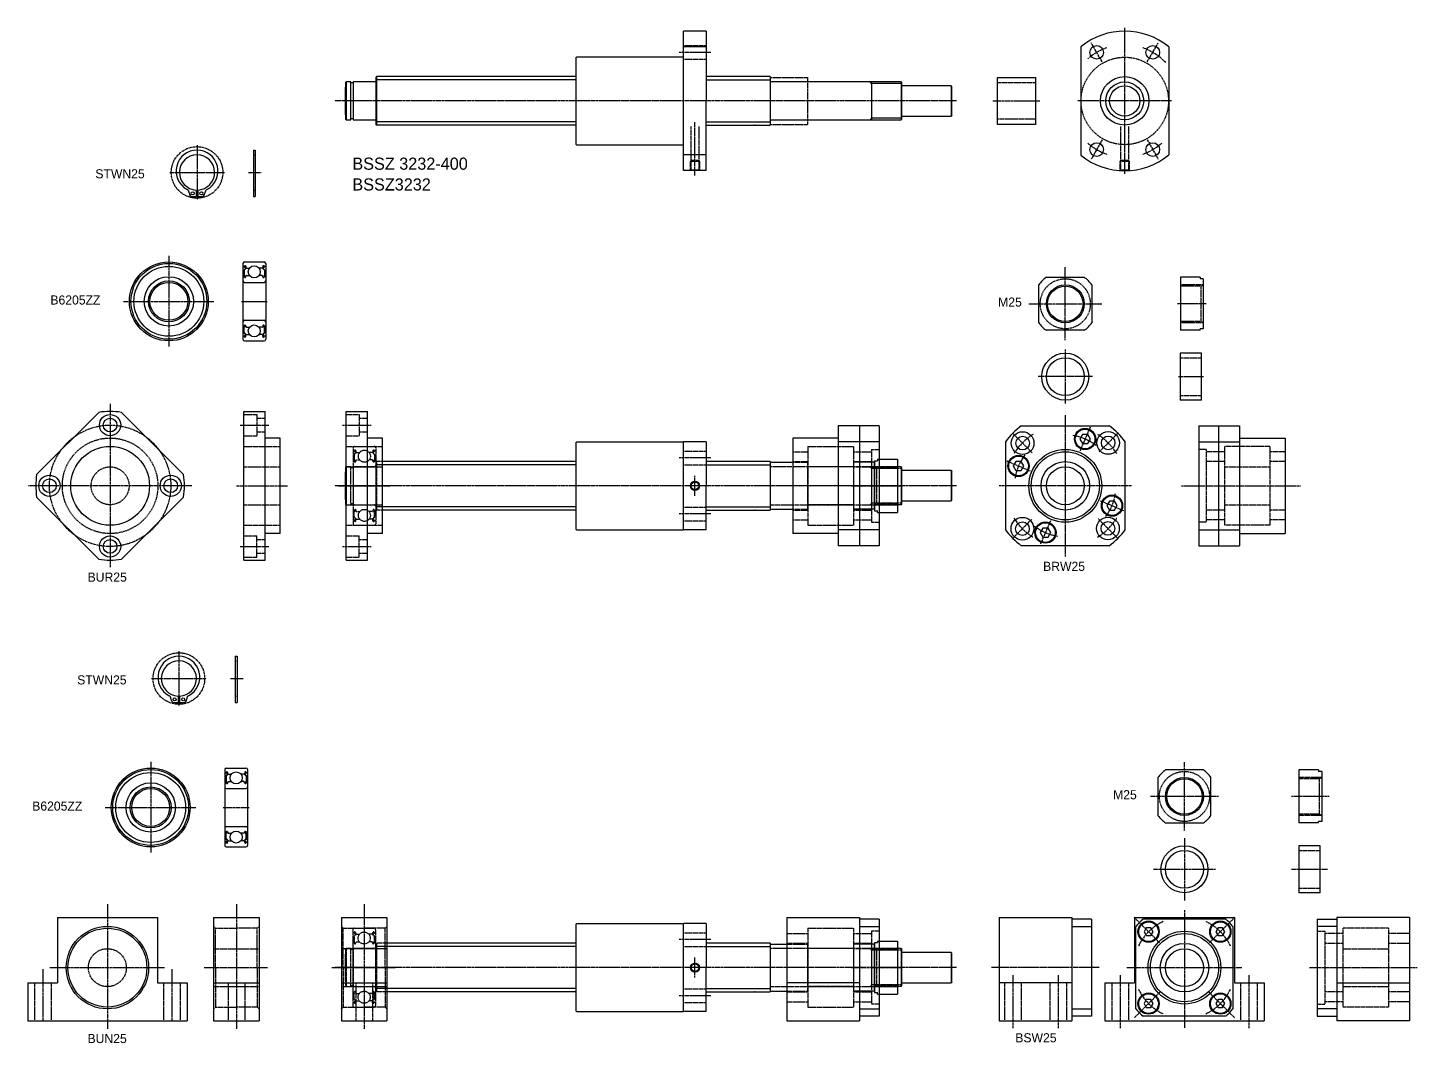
# Model space of a CAD drawing. Extents: x -189 to 727, y -590 to 80.
import ezdxf

# ---------------------------------------------------------------- set-up
doc = ezdxf.new("R2010")
doc.units = 0
for name, pattern in [('CENTER', [2, 1.25, -0.25, 0.25, -0.25]), ('DASHED', [0.75, 0.5, -0.25]), ('PHANTOM', [2.5, 1.25, -0.25, 0.25, -0.25, 0.25, -0.25])]:
    doc.linetypes.add(name, pattern=pattern)
doc.layers.get('0').update_dxf_attribs({"linetype": 'CONTINUOUS'})
doc.layers.add('CENTER', color=1, linetype='CENTER')

# ---------------------------------------------------------------- blocks, each defined once
blk = doc.blocks.new('BSSZ3232')
at = {"color": 7, "linetype": 'CONTINUOUS'}
for p, q in [((-15, -45.97), (-15, 45.98)), ((0, 45.98), (-15, 45.98)), ((0, 45.98), (0, 0.01)), ((-86, 28.53), (-85.5, 29.03)), ((-86, 28.53), (-86, -28.47)), ((-85.5, 29.03), (-15, 29.03)), ((0, 35.73), (-15, 35.73)), ((-238, 12.03), (-237.5, 12.53)), ((-238, 12.03), (-238, -11.97)), ((-237.5, 12.53), (-237.5, -12.47)), ((-234.35, 12.53), (-237.5, 12.53)), ((-234.35, -12.47), (-234.35, 12.53)), ((-233, 11.98), (-234.35, 11.98)), ((-233, 12.53), (-233, -12.47)), ((-218.5, 12.53), (-233, 12.53)), ((-217.5, 16.03), (-218, 15.53)), ((-218, 15.53), (-218, -15.47)), ((-137, 16.03), (-217.5, 16.03)), ((-217.5, 16.03), (-217.5, -15.97)), ((-86, 16.03), (-155.62, 16.03)), ((42, 16.03), (0, 16.03)), ((42, 16.03), (42, -15.97)), ((128.5, 12.53), (42.3, 12.53)), ((109, 12.53), (109, -12.47)), ((128.5, 12.53), (128.5, -12.47)), ((128.5, 12.53), (129, 12.03)), ((129, -11.97), (129, 12.03)), ((161.5, 10.03), (129, 10.03)), ((161.5, 10.03), (161.5, -9.97)), ((161.5, 10.03), (162, 9.53)), ((162, -9.47), (162, 9.53)), ((-238, -8.97), (-238, 9.03)), ((0, -45.97), (0, 0)), ((-238, -11.97), (-237.5, -12.47)), ((-237.5, -12.47), (-234.35, -12.47)), ((-233, -11.92), (-234.35, -11.92)), ((-233, -12.47), (-218.5, -12.47)), ((-217.5, -15.97), (-218, -15.47)), ((-137, -15.97), (-217.5, -15.97)), ((-86, -15.97), (-155.12, -15.97)), ((0, -15.97), (42, -15.97)), ((42.3, -12.47), (128.5, -12.47)), ((129, -11.97), (128.5, -12.47)), ((129, -9.97), (161.5, -9.97)), ((162, -9.47), (161.5, -9.97)), ((-86, -28.47), (-85.5, -28.97)), ((-85.5, -28.97), (-15, -28.97)), ((0, -35.67), (-15, -35.67)), ((0, -45.97), (-15, -45.97))]:
    blk.add_line(p, q, dxfattribs=at)
at = {"color": 3, "linetype": 'DASHED'}
for p, q in [((-15, 36.49), (0, 36.49)), ((-15, 27.49), (0, 27.49)), ((-10, -38.97), (-10, -16.79)), ((-5, -16.79), (-5, -38.97)), ((-10.5, -39.97), (-10, -38.97)), ((-10.5, -45.81), (-10.5, -39.97)), ((-4.5, -39.97), (-10.5, -39.97)), ((-10, -45.6), (-10.36, -45.87)), ((-10, -45.6), (-10, -38.97)), ((-10, -38.97), (-5, -38.97)), ((-5, -45.6), (-10, -45.6)), ((-5, -38.97), (-5, -45.6)), ((-5, -38.97), (-4.5, -39.97)), ((-4.59, -45.91), (-5, -45.6)), ((-4.5, -39.97), (-4.5, -45.89))]:
    blk.add_line(p, q, dxfattribs=at)
at = {"color": 3, "linetype": 'CONTINUOUS'}
for p, q in [((-86, 13.93), (-217.5, 13.93)), ((0, 13.93), (42, 13.93)), ((109, 11.53), (108, 12.53)), ((129, 11.53), (109, 11.53)), ((-86, -13.87), (-217.5, -13.87)), ((0, -13.87), (42, -13.87)), ((109, -11.47), (108, -12.47)), ((129, -11.47), (109, -11.47))]:
    blk.add_line(p, q, dxfattribs=at)
at = {"color": 3, "linetype": 'PHANTOM'}
for p, q in [((42, 15.53), (67, 15.53)), ((67, -15.47), (67, 15.53)), ((42, -15.47), (67, -15.47))]:
    blk.add_line(p, q, dxfattribs=at)
at = {"color": 7, "linetype": 'CONTINUOUS'}
for centre, radius, start, end in [((-218.5, 13.03), 0.5, 270, 0), ((42.3, 12.83), 0.3, 180, 270), ((-218.5, -12.97), 0.5, 0, 90), ((42.3, -12.77), 0.3, 90, 180)]:
    blk.add_arc(centre, radius, start, end, dxfattribs=at)
blk.add_point((32, -15.97), dxfattribs=at)
at = {"layer": 'CENTER', "color": 1, "linetype": 'CENTER'}
for p, q in [((3, 31.99), (-18, 31.99)), ((165, 0.03), (-245.03, 0.03)), ((-7.5, -49.13), (-7.5, -14.11))]:
    blk.add_line(p, q, dxfattribs=at)
blk = doc.blocks.new('BUN25')
at = {"color": 7, "linetype": 'CONTINUOUS'}
for p, q in [((0, 33), (30, 33)), ((0, 33), (0, -35)), ((30, 33), (30, -35)), ((0, -10), (30, -10)), ((0, -35), (30, -35))]:
    blk.add_line(p, q, dxfattribs=at)
at = {"color": 3, "linetype": 'DASHED'}
for p, q in [((0, 27.17), (1.17, 26)), ((1.17, 0), (1.17, 26)), ((1.17, 26), (15, 26)), ((28.82, 26), (15, 26)), ((30, 27.17), (28.82, 26)), ((28.82, 0), (28.82, 26)), ((1.17, 0), (1.17, -26)), ((28.82, 0), (28.82, -26)), ((9.5, -10), (9.5, -35)), ((20.5, -10), (20.5, -35)), ((0, -27.18), (1.17, -26)), ((1.17, -26), (15, -26)), ((28.82, -26), (15, -26)), ((30, -27.18), (28.82, -26))]:
    blk.add_line(p, q, dxfattribs=at)
at = {"color": 3, "linetype": 'PHANTOM'}
for p, q in [((0, 12.5), (30, 12.5)), ((0, -12.5), (30, -12.5))]:
    blk.add_line(p, q, dxfattribs=at)
at = {"layer": 'CENTER', "color": 1, "linetype": 'CENTER'}
for p, q in [((15, 41.85), (15, -40.4)), ((-6.22, 0), (35.46, 0))]:
    blk.add_line(p, q, dxfattribs=at)
blk = doc.blocks.new('BUR25')
at = {"color": 7, "linetype": 'CONTINUOUS'}
for p, q in [((0, 49), (14, 49)), ((0, -49), (0, 49)), ((14, -49), (14, 49)), ((24, 31.5), (14, 31.5)), ((24, -31.5), (24, 31.5)), ((24, -31.5), (14, -31.5)), ((0, -49), (14, -49))]:
    blk.add_line(p, q, dxfattribs=at)
at = {"color": 3, "linetype": 'DASHED'}
for p, q in [((0, 47), (8.5, 47)), ((8.5, 47), (8.5, 33)), ((8.5, 44.5), (14, 44.5)), ((0, 33), (8.5, 33)), ((8.5, 35.5), (14, 35.5)), ((0, 26), (24, 26)), ((0, -26), (24, -26)), ((0, -33), (8.5, -33)), ((8.5, -47), (8.5, -33)), ((8.5, -35.5), (14, -35.5)), ((8.5, -44.5), (14, -44.5)), ((0, -47), (8.5, -47))]:
    blk.add_line(p, q, dxfattribs=at)
at = {"color": 3, "linetype": 'PHANTOM'}
for p, q in [((0, 12.5), (24, 12.5)), ((0, -12.5), (24, -12.5))]:
    blk.add_line(p, q, dxfattribs=at)
at = {"layer": 'CENTER', "color": 1, "linetype": 'CENTER'}
for p, q in [((-2.5, 40), (16.5, 40)), ((-5, 0), (29, 0)), ((-2.5, -40), (16.5, -40))]:
    blk.add_line(p, q, dxfattribs=at)
blk = doc.blocks.new('BSW25')
at = {"color": 7, "linetype": 'CONTINUOUS'}
for p, q in [((0, 32), (0, -32)), ((0, 32), (13, 32)), ((61, 33), (13, 33)), ((13, 33), (13, -35)), ((61, 33), (61, -35)), ((13, 27.2), (0, 27.2)), ((13, -10), (61, -10)), ((13, -27.2), (0, -27.2)), ((0, -32), (13, -32)), ((61, -35), (13, -35))]:
    blk.add_line(p, q, dxfattribs=at)
at = {"color": 3, "linetype": 'DASHED'}
for p, q in [((0, 24), (5, 24)), ((5, 24), (5, -24)), ((17, 22.5), (5, 22.5)), ((47, 26), (17, 26)), ((17, 26), (17, -26)), ((47, 26), (47, -26)), ((61, 22.5), (47, 22.5)), ((17, 16), (5, 16)), ((17, 12.5), (47, 12.5)), ((61, 16), (47, 16)), ((17, -16), (5, -16)), ((17, -12.5), (47, -12.5)), ((61, -16), (47, -16)), ((0, -24), (5, -24)), ((17, -22.5), (5, -22.5)), ((47, -26), (17, -26)), ((61, -22.5), (47, -22.5))]:
    blk.add_line(p, q, dxfattribs=at)
at = {"layer": 'CENTER', "color": 1, "linetype": 'CENTER'}
blk.add_line((-5, 0), (66, 0), dxfattribs=at)
blk = doc.blocks.new('BRW25')
at = {"color": 7, "linetype": 'CONTINUOUS'}
for p, q in [((0, 39.5), (0, -39.5)), ((0, 39.5), (27, 39.5)), ((13, 39.5), (13, -39.5)), ((27, 39.5), (27, -39.5)), ((0, 29), (27, 29)), ((27, 31.5), (57, 31.5)), ((57, 31.5), (57, -31.5)), ((0, -29), (27, -29)), ((27, -31.5), (57, -31.5)), ((0, -39.5), (27, -39.5)), ((0, -39.5), (0, -39.5)), ((13.5, -39.5), (13.5, -39.5))]:
    blk.add_line(p, q, dxfattribs=at)
at = {"color": 3, "linetype": 'DASHED'}
for p, q in [((5, 24), (0, 24)), ((5, 24), (5, -24)), ((17, 22.5), (5, 22.5)), ((17, 26), (17, -26)), ((47, 26), (17, 26)), ((47, 26), (47, -26)), ((57, 22.5), (47, 22.5)), ((17, 16), (5, 16)), ((17, 12.5), (47, 12.5)), ((57, 16), (47, 16)), ((17, -16), (5, -16)), ((17, -12.5), (47, -12.5)), ((57, -16), (47, -16)), ((5, -24), (0, -24)), ((17, -22.5), (5, -22.5)), ((47, -26), (17, -26)), ((57, -22.5), (47, -22.5))]:
    blk.add_line(p, q, dxfattribs=at)
at = {"layer": 'CENTER', "color": 1, "linetype": 'CENTER'}
blk.add_line((-11.4, 0), (67.06, 0), dxfattribs=at)
blk = doc.blocks.new('M25NAT-V')
at = {"color": 7, "linetype": 'CONTINUOUS'}
for p, q in [((0, 17.5), (0, -17.5)), ((13, 17.5), (0, 17.5)), ((13, 17.5), (13, 16.5)), ((15, 16.5), (13, 16.5)), ((15, 16.5), (15, -16.5)), ((13, -17.5), (0, -17.5)), ((13, -17.5), (13, -16.5)), ((15, -16.5), (13, -16.5))]:
    blk.add_line(p, q, dxfattribs=at)
at = {"color": 3, "linetype": 'DASHED'}
for p, q in [((15, 12.5), (0, 12.5)), ((13.59, 11.69), (0, 11.69)), ((0, 10.75), (0, 10.75)), ((13.59, 11.69), (15, 12.5)), ((13.59, -11.69), (13.59, 11.69)), ((0, 0), (0, 0)), ((0, -10.75), (0, -10.75)), ((13.59, -11.69), (0, -11.69)), ((15, -12.5), (0, -12.5)), ((13.59, -11.69), (15, -12.5))]:
    blk.add_line(p, q, dxfattribs=at)
at = {"layer": 'CENTER', "color": 1, "linetype": 'CENTER'}
blk.add_line((17, 0), (-2, 0), dxfattribs=at)
blk = doc.blocks.new('SP25')
at = {"color": 7, "linetype": 'CONTINUOUS'}
for p, q in [((0, 15.5), (0, -15.5)), ((14, 15.5), (0, 15.5)), ((14, -15.5), (14, 15.5)), ((14, -15.5), (0, -15.5))]:
    blk.add_line(p, q, dxfattribs=at)
at = {"color": 3, "linetype": 'DASHED'}
for p, q in [((0, 12.5), (14, 12.5)), ((0, -12.5), (14, -12.5))]:
    blk.add_line(p, q, dxfattribs=at)
at = {"layer": 'CENTER', "color": 1, "linetype": 'CENTER'}
blk.add_line((-1.25, 0), (15.25, 0), dxfattribs=at)
blk = doc.blocks.new('B6205ZZ')
at = {"color": 3, "linetype": 'DASHED'}
for p, q in [((0, 25), (0, -25)), ((0.2, 23.05), (0.78, 23.05)), ((1.63, 21.75), (0.53, 20.65)), ((0.53, 20.65), (0.53, 16.85)), ((0.78, 23.05), (1.06, 23.39)), ((1.05, 22.43), (0.82, 22.63)), ((1.93, 21.63), (0.83, 20.53)), ((0.83, 20.53), (0.83, 16.85)), ((1, 26), (14, 26)), ((1.01, 22.86), (1.29, 23.19)), ((1.24, 22.66), (1.01, 22.86)), ((1.05, 22.43), (1.24, 22.66)), ((1.57, 23.1), (1.63, 21.75)), ((1.87, 23.13), (1.96, 22.13)), ((1.93, 22.48), (1.93, 21.63)), ((2.16, 21.95), (4.38, 21.95)), ((12.84, 21.95), (10.62, 21.95)), ((13.13, 23.13), (13.04, 22.13)), ((13.07, 22.48), (13.07, 21.63)), ((13.07, 21.63), (14.17, 20.53)), ((13.43, 23.1), (13.37, 21.75)), ((13.37, 21.75), (14.47, 20.65)), ((13.99, 22.86), (13.71, 23.19)), ((13.76, 22.66), (13.99, 22.86)), ((13.95, 22.43), (13.76, 22.66)), ((14.22, 23.05), (13.94, 23.39)), ((13.95, 22.43), (14.18, 22.63)), ((14.17, 20.53), (14.17, 16.85)), ((14.8, 23.05), (14.22, 23.05)), ((14.47, 20.65), (14.47, 16.85)), ((15, 25), (15, -25)), ((0.2, 16.25), (0.7, 16.25)), ((0.7, 16.25), (1.07, 15.88)), ((1.45, 16.85), (0.83, 16.85)), ((0.83, 16.55), (1.45, 16.55)), ((1, 12.5), (14, 12.5)), ((1.45, 16.55), (1.45, 16.85)), ((1.78, 15.9), (2.15, 16.92)), ((2.34, 17.05), (4.38, 17.05)), ((12.66, 17.05), (10.62, 17.05)), ((13.22, 15.9), (12.85, 16.92)), ((13.55, 16.55), (13.55, 16.85)), ((13.55, 16.85), (14.17, 16.85)), ((14.17, 16.55), (13.55, 16.55)), ((14.3, 16.25), (13.93, 15.88)), ((14.8, 16.25), (14.3, 16.25)), ((0.2, -16.25), (0.7, -16.25)), ((0.53, -20.65), (0.53, -16.85)), ((0.7, -16.25), (1.07, -15.88)), ((0.83, -16.55), (1.45, -16.55)), ((0.83, -20.53), (0.83, -16.85)), ((1.45, -16.85), (0.83, -16.85)), ((1, -12.5), (14, -12.5)), ((1.45, -16.55), (1.45, -16.85)), ((1.78, -15.9), (2.15, -16.92)), ((2.34, -17.05), (4.38, -17.05)), ((12.66, -17.05), (10.62, -17.05)), ((13.22, -15.9), (12.85, -16.92)), ((13.55, -16.55), (13.55, -16.85)), ((14.17, -16.55), (13.55, -16.55)), ((13.55, -16.85), (14.17, -16.85)), ((14.3, -16.25), (13.93, -15.88)), ((14.17, -20.53), (14.17, -16.85)), ((14.8, -16.25), (14.3, -16.25)), ((14.47, -20.65), (14.47, -16.85)), ((0.2, -23.05), (0.78, -23.05)), ((1.63, -21.75), (0.53, -20.65)), ((0.78, -23.05), (1.06, -23.39)), ((1.05, -22.43), (0.82, -22.63)), ((1.93, -21.63), (0.83, -20.53)), ((1, -26), (14, -26)), ((1.24, -22.66), (1.01, -22.86)), ((1.01, -22.86), (1.29, -23.19)), ((1.05, -22.43), (1.24, -22.66)), ((1.57, -23.1), (1.63, -21.75)), ((1.87, -23.13), (1.96, -22.13)), ((1.93, -22.48), (1.93, -21.63)), ((2.16, -21.95), (4.38, -21.95)), ((4.55, -26), (4.55, -26)), ((7.5, -26), (7.5, -26)), ((12.84, -21.95), (10.62, -21.95)), ((13.13, -23.13), (13.04, -22.13)), ((13.07, -21.63), (14.17, -20.53)), ((13.07, -22.48), (13.07, -21.63)), ((13.37, -21.75), (14.47, -20.65)), ((13.43, -23.1), (13.37, -21.75)), ((13.99, -22.86), (13.71, -23.19)), ((13.95, -22.43), (13.76, -22.66)), ((13.76, -22.66), (13.99, -22.86)), ((14.22, -23.05), (13.94, -23.39)), ((13.95, -22.43), (14.18, -22.63)), ((14.8, -23.05), (14.22, -23.05))]:
    blk.add_line(p, q, dxfattribs=at)
for centre in [(7.5, 19.5), (7.5, -19.5)]:
    blk.add_circle(centre, 3.97, dxfattribs=at)
for centre, radius, start, end in [((1, 25), 1, 90, 180), ((0.2, 23.25), 0.2, 180, 270), ((1.01, 22.86), 0.3, 139.91047, 229.9992), ((1.41, 23.09), 0.46, 4.9869, 139.91047), ((1.41, 23.09), 0.16, 2.37537, 139.99458), ((2.16, 22.15), 0.2, 184.9869, 270), ((12.84, 22.15), 0.2, 270, 355.0131), ((13.59, 23.09), 0.46, 40.08953, 175.0131), ((13.59, 23.09), 0.16, 40.00542, 177.62463), ((14, 25), 1, 0, 90), ((13.99, 22.86), 0.3, 310.0008, 40.08953), ((14.8, 23.25), 0.2, 270, 0), ((0.2, 16.05), 0.2, 90, 180), ((1, 13.5), 1, 180, 270), ((0.83, 16.85), 0.3, 180, 270), ((1.5, 16.3), 0.6, 225.0023, 272.82789), ((1.5, 16), 0.3, 265.49139, 340.03041), ((2.34, 16.85), 0.2, 90, 160.03041), ((12.66, 16.85), 0.2, 19.96959, 90), ((13.5, 16), 0.3, 199.96959, 274.50861), ((13.5, 16.3), 0.6, 267.17211, 314.9977), ((14, 13.5), 1, 270, 0), ((14.17, 16.85), 0.3, 270, 0), ((14.8, 16.05), 0.2, 0, 90), ((1, -13.5), 1, 90, 180), ((0.2, -16.05), 0.2, 180, 270), ((0.83, -16.85), 0.3, 90, 180), ((1.5, -16.3), 0.6, 87.17211, 134.9977), ((1.5, -16), 0.3, 19.96959, 94.50861), ((2.34, -16.85), 0.2, 199.96959, 270), ((12.66, -16.85), 0.2, 270, 340.03041), ((13.5, -16), 0.3, 85.49139, 160.03041), ((13.5, -16.3), 0.6, 45.0023, 92.82789), ((14, -13.5), 1, 0, 90), ((14.17, -16.85), 0.3, 0, 90), ((14.8, -16.05), 0.2, 270, 0), ((0.2, -23.25), 0.2, 90, 180), ((1, -25), 1, 180, 270), ((1.01, -22.86), 0.3, 130.0008, 220.08953), ((1.41, -23.09), 0.46, 220.08953, 355.0131), ((1.41, -23.09), 0.16, 220.00542, 357.62463), ((2.16, -22.15), 0.2, 90, 175.0131), ((12.84, -22.15), 0.2, 4.9869, 90), ((13.59, -23.09), 0.46, 184.9869, 319.91047), ((13.59, -23.09), 0.16, 182.37537, 319.99458), ((14, -25), 1, 270, 0), ((13.99, -22.86), 0.3, 319.91047, 49.9992), ((14.8, -23.25), 0.2, 0, 90)]:
    blk.add_arc(centre, radius, start, end, dxfattribs=at)
at = {"layer": 'CENTER', "color": 1, "linetype": 'CENTER'}
blk.add_line((-1, 0), (16, 0), dxfattribs=at)
blk = doc.blocks.new('BSSZ3232-2')
at = {"color": 7, "linetype": 'CONTINUOUS'}
for p, q in [((-86, 28.52), (-85.5, 29.02)), ((-86, 28.52), (-86, -28.48)), ((-85.5, 29.02), (-15, 29.02)), ((-15, -28.98), (-15, 29.02)), ((0, 29.02), (-15, 29.02)), ((0, 29.02), (0, 0)), ((-238, 12.02), (-237.5, 12.52)), ((-238, 12.02), (-238, -11.98)), ((-237.5, 12.52), (-237.5, -12.48)), ((-137, 16.02), (-213.5, 16.02)), ((-86, 16.02), (-155.62, 16.02)), ((42, 16.02), (0, 16.02)), ((42, 16.02), (42, -15.98)), ((42, 15.52), (57, 15.52)), ((128.5, 12.52), (126, 12.52)), ((128.5, 12.52), (128.5, -12.48)), ((128.5, 12.52), (129, 12.02)), ((129, -11.98), (129, 12.02)), ((161.5, 10.02), (129, 10.02)), ((161.5, 10.02), (161.5, -9.98)), ((161.5, 10.02), (162, 9.52)), ((162, -9.48), (162, 9.52)), ((-238, -8.98), (-238, 9.02)), ((0, -28.98), (0, -0.01)), ((-238, -11.98), (-237.5, -12.48)), ((-137, -15.98), (-213.5, -15.98)), ((-86, -15.98), (-155.12, -15.98)), ((0, -15.98), (42, -15.98)), ((42, -15.48), (57, -15.48)), ((128.5, -12.48), (126, -12.48)), ((129, -11.98), (128.5, -12.48)), ((129, -9.98), (161.5, -9.98)), ((162, -9.48), (161.5, -9.98)), ((-86, -28.48), (-85.5, -28.98)), ((-85.5, -28.98), (-15, -28.98)), ((0, -28.98), (-15, -28.98))]:
    blk.add_line(p, q, dxfattribs=at)
at = {"color": 3, "linetype": 'DASHED'}
for p, q in [((-15, 22.96), (0, 22.96)), ((-234.35, 12.52), (-237.5, 12.52)), ((-234.35, -12.48), (-234.35, 12.52)), ((-233, 11.97), (-234.35, 11.97)), ((-233, 12.52), (-233, -12.48)), ((-218.5, 12.52), (-233, 12.52)), ((-217.5, 16.02), (-218, 15.52)), ((-218, 15.52), (-218, -15.48)), ((-217.5, 16.02), (-217.5, -15.98)), ((-213.5, 16.02), (-217.5, 16.02)), ((-15, 13.96), (0, 13.96)), ((67, 12.52), (42.3, 12.52)), ((57, 15.52), (67, 15.52)), ((67, -15.48), (67, 15.52)), ((126, 12.52), (67, 12.52)), ((109, 11.52), (108, 12.52)), ((109, 12.52), (109, -12.48)), ((129, 11.52), (109, 11.52)), ((-237.5, -12.48), (-234.35, -12.48)), ((-233, -11.93), (-234.35, -11.93)), ((-233, -12.48), (-218.5, -12.48)), ((-217.5, -15.98), (-218, -15.48)), ((-213.5, -15.98), (-217.5, -15.98)), ((-15, -14.04), (0, -14.04)), ((42.3, -12.48), (67, -12.48)), ((57, -15.48), (67, -15.48)), ((67, -12.48), (126, -12.48)), ((109, -11.48), (108, -12.48)), ((129, -11.48), (109, -11.48)), ((-15, -23.04), (0, -23.04))]:
    blk.add_line(p, q, dxfattribs=at)
at = {"color": 3, "linetype": 'CONTINUOUS'}
for p, q in [((-86, 13.92), (-217.5, 13.92)), ((0, 13.92), (42, 13.92)), ((-86, -13.88), (-217.5, -13.88)), ((0, -13.88), (42, -13.88))]:
    blk.add_line(p, q, dxfattribs=at)
blk.add_circle((-7.5, 0.02), 3, dxfattribs=at)
at = {"color": 7, "linetype": 'CONTINUOUS'}
blk.add_circle((-7.5, 0.02), 2.5, dxfattribs=at)
at = {"color": 3, "linetype": 'DASHED'}
for centre, start, end in [((-218.5, 13.02), 270, 0), ((-218.5, -12.98), 0, 90)]:
    blk.add_arc(centre, 0.5, start, end, dxfattribs=at)
at = {"color": 7, "linetype": 'CONTINUOUS'}
for centre, start, end in [((42.3, 12.82), 180, 270), ((42.3, -12.78), 90, 180)]:
    blk.add_arc(centre, 0.3, start, end, dxfattribs=at)
blk.add_point((32, -15.98), dxfattribs=at)
at = {"layer": 'CENTER', "color": 1, "linetype": 'CENTER'}
for p, q in [((3, 18.46), (-18, 18.46)), ((165, 0.02), (-245.03, 0.02)), ((-7.5, -6.6), (-7.5, 6.84)), ((3, -18.54), (-18, -18.54))]:
    blk.add_line(p, q, dxfattribs=at)
blk = doc.blocks.new('BSSZ3232-3')
at = {"color": 7, "linetype": 'CONTINUOUS'}
for p, q in [((-86, 28.53), (-85.5, 29.03)), ((-86, 28.53), (-86, -28.47)), ((-85.5, 29.03), (-15, 29.03)), ((0, 29.03), (-15, 29.03)), ((-15, -29.12), (-15, 28.88)), ((0, 29.03), (0, 0.01)), ((-137, 16.03), (-210.67, 16.03)), ((-86, 16.03), (-155.62, 16.03)), ((42, 16.03), (0, 16.03)), ((42, 16.03), (42, -15.97)), ((42, 15.53), (53, 15.5)), ((128.5, 12.53), (126, 12.53)), ((128.5, 12.53), (128.5, -12.47)), ((128.5, 12.53), (129, 12.03)), ((129, -11.97), (129, 12.03)), ((161.5, 10.03), (129, 10.03)), ((161.5, 10.03), (161.5, -9.97)), ((161.5, 10.03), (162, 9.53)), ((162, -9.47), (162, 9.53)), ((0, -28.97), (0, 0)), ((-137, -15.97), (-210.67, -15.97)), ((-86, -15.97), (-155.12, -15.97)), ((0, -15.97), (42, -15.97)), ((42, -15.47), (53, -15.47)), ((128.5, -12.47), (126, -12.47)), ((129, -11.97), (128.5, -12.47)), ((129, -9.97), (161.5, -9.97)), ((162, -9.47), (161.5, -9.97)), ((-86, -28.47), (-85.5, -28.97)), ((-85.5, -28.97), (-15, -28.97)), ((0, -28.97), (-15, -28.97))]:
    blk.add_line(p, q, dxfattribs=at)
at = {"color": 3, "linetype": 'DASHED'}
for p, q in [((-15, 22.97), (0, 22.97)), ((-238, 12.03), (-237.5, 12.53)), ((-238, 12.03), (-238, -11.97)), ((-237.5, 12.53), (-237.5, -12.47)), ((-234.35, 12.53), (-237.5, 12.53)), ((-234.35, -12.47), (-234.35, 12.53)), ((-233, 11.98), (-234.35, 11.98)), ((-233, 12.53), (-233, -12.47)), ((-218.5, 12.53), (-233, 12.53)), ((-217.5, 16.03), (-218, 15.53)), ((-218, 15.53), (-218, -15.47)), ((-217.5, 16.03), (-217.5, -15.97)), ((-210.67, 16.03), (-217.5, 16.03)), ((-15, 13.97), (0, 13.97)), ((67, 12.53), (42.3, 12.53)), ((53, 15.5), (67, 15.53)), ((67, -15.47), (67, 15.53)), ((126, 12.53), (67, 12.53)), ((109, 11.53), (108, 12.53)), ((109, 12.53), (109, -12.47)), ((129, 11.53), (109, 11.53)), ((-238, -8.97), (-238, 9.03)), ((-238, -11.97), (-237.5, -12.47)), ((-237.5, -12.47), (-234.35, -12.47)), ((-233, -11.92), (-234.35, -11.92)), ((-233, -12.47), (-218.5, -12.47)), ((-217.5, -15.97), (-218, -15.47)), ((-210.67, -15.97), (-217.5, -15.97)), ((-15, -14.03), (0, -14.03)), ((42.3, -12.47), (67, -12.47)), ((53, -15.47), (67, -15.47)), ((67, -12.47), (126, -12.47)), ((109, -11.47), (108, -12.47)), ((129, -11.47), (109, -11.47)), ((-15, -23.03), (0, -23.03))]:
    blk.add_line(p, q, dxfattribs=at)
at = {"color": 3, "linetype": 'CONTINUOUS'}
for p, q in [((-86, 13.93), (-217.5, 13.93)), ((0, 13.93), (42, 13.93)), ((-86, -13.87), (-217.5, -13.87)), ((0, -13.87), (42, -13.87))]:
    blk.add_line(p, q, dxfattribs=at)
blk.add_circle((-7.5, 0.03), 3, dxfattribs=at)
at = {"color": 7, "linetype": 'CONTINUOUS'}
blk.add_circle((-7.5, 0.03), 2.5, dxfattribs=at)
at = {"color": 3, "linetype": 'DASHED'}
for centre, start, end in [((-218.5, 13.03), 270, 0), ((-218.5, -12.97), 0, 90)]:
    blk.add_arc(centre, 0.5, start, end, dxfattribs=at)
at = {"color": 7, "linetype": 'CONTINUOUS'}
for centre, start, end in [((42.3, 12.83), 180, 270), ((42.3, -12.77), 90, 180)]:
    blk.add_arc(centre, 0.3, start, end, dxfattribs=at)
blk.add_point((32, -15.97), dxfattribs=at)
at = {"layer": 'CENTER', "color": 1, "linetype": 'CENTER'}
for p, q in [((3, 18.47), (-18, 18.47)), ((165, 0.03), (-245.03, 0.03)), ((-7.5, -6.59), (-7.5, 6.85)), ((3, -18.53), (-18, -18.53))]:
    blk.add_line(p, q, dxfattribs=at)

msp = doc.modelspace()

# ---------------------------------------------------------------- linework, layer by layer
at = {"color": 7, "linetype": 'CONTINUOUS'}
for p, q in [((505.02, 67.14), (505.02, -4.41)), ((563.02, 67), (563.02, -4.27)), ((450, 46.92), (475, 46.92)), ((450, 15.92), (450, 46.92)), ((475, 46.92), (475, 15.92)), ((475, 15.92), (450, 15.92)), ((-40.7, -1.07), (-40.7, -31.67)), ((-40.7, -1.07), (-39.5, -1.07)), ((-39.5, -1.07), (-39.5, -31.67)), ((-78.37, -27.36), (-78.37, -31.67)), ((-77.37, -27.36), (-77.37, -31.67)), ((-83.07, -29.12), (-83.07, -29.37)), ((-80.77, -31.67), (-78.37, -31.67)), ((-78.37, -28.44), (-78.37, -28.44)), ((-78.37, -29.51), (-78.37, -29.51)), ((-77.37, -31.67), (-74.97, -31.67)), ((-72.67, -29.12), (-72.67, -29.37)), ((-40.7, -31.67), (-39.5, -31.67)), ((477.24, -114.86), (477.24, -89.88)), ((482.25, -84.87), (507.23, -84.87)), ((512.24, -89.88), (512.24, -114.86)), ((507.23, -119.87), (482.25, -119.87)), ((-183.63, -214.95), (-142.63, -173.94)), ((-127.77, -173.94), (-86.77, -214.95)), ((465.74, -182.87), (523.73, -182.87)), ((455.24, -193.38), (455.24, -251.37)), ((534.24, -251.37), (534.24, -193.38)), ((-183.63, -229.8), (-142.63, -270.81)), ((-127.77, -270.81), (-86.77, -229.8)), ((523.73, -261.87), (465.74, -261.87)), ((-52.68, -334.73), (-52.68, -365.33)), ((-52.68, -334.73), (-51.48, -334.73)), ((-51.48, -334.73), (-51.48, -365.33)), ((-95.04, -362.78), (-95.04, -363.03)), ((-92.74, -365.33), (-90.34, -365.33)), ((-90.34, -361.02), (-90.34, -365.33)), ((-90.34, -362.1), (-90.34, -362.1)), ((-90.34, -363.18), (-90.34, -363.18)), ((-89.34, -361.02), (-89.34, -365.33)), ((-89.34, -365.33), (-86.94, -365.33)), ((-84.64, -362.78), (-84.64, -363.03)), ((-52.68, -365.33), (-51.48, -365.33)), ((585.82, -409.67), (560.84, -409.67)), ((648.83, -409.67), (648.83, -444.67)), ((661.83, -409.67), (648.83, -409.67)), ((661.83, -409.67), (661.83, -410.67)), ((663.83, -410.67), (661.83, -410.67)), ((663.83, -410.67), (663.83, -443.67)), ((555.83, -414.68), (555.83, -439.66)), ((590.83, -439.66), (590.83, -414.68)), ((560.84, -444.67), (585.82, -444.67)), ((661.83, -444.67), (648.83, -444.67)), ((661.83, -444.67), (661.83, -443.67)), ((663.83, -443.67), (661.83, -443.67)), ((648.83, -459.7), (648.83, -490.7)), ((662.83, -459.7), (648.83, -459.7)), ((662.83, -490.7), (662.83, -459.7)), ((662.83, -490.7), (648.83, -490.7)), ((-169.98, -507.04), (-103.98, -507.04)), ((-169.98, -507.04), (-169.98, -550.04)), ((-103.98, -507.04), (-103.98, -550.04)), ((451.1, -507.04), (499.1, -507.04)), ((451.1, -507.04), (451.1, -575.04)), ((499.1, -507.04), (499.1, -575.04)), ((512.1, -508.04), (499.1, -508.04)), ((499.1, -512.83), (512.1, -512.83)), ((512.1, -508.04), (512.1, -572.04)), ((540.33, -507.04), (606.33, -507.04)), ((540.33, -507.04), (540.33, -550.04)), ((541.33, -567.24), (541.33, -512.83)), ((600.54, -508.04), (546.13, -508.04)), ((605.33, -512.83), (605.33, -567.24)), ((606.33, -507.04), (606.33, -550.04)), ((-189.48, -550.04), (-189.48, -575.04)), ((-189.48, -550.04), (-169.98, -550.04)), ((-103.98, -550.04), (-84.48, -550.04)), ((-84.48, -550.04), (-84.48, -575.04)), ((499.1, -550.04), (451.1, -550.04)), ((520.83, -550.04), (540.33, -550.04)), ((520.83, -550.04), (520.83, -575.04)), ((606.33, -550.04), (625.83, -550.04)), ((625.83, -550.04), (625.83, -575.04)), ((499.1, -567.24), (512.1, -567.24)), ((-189.48, -575.04), (-84.48, -575.04)), ((451.1, -575.04), (499.1, -575.04)), ((512.1, -572.04), (499.1, -572.04)), ((520.83, -575.04), (625.83, -575.04)), ((600.54, -572.04), (546.13, -572.04))]:
    msp.add_line(p, q, dxfattribs=at)
at = {"color": 3, "linetype": 'DASHED'}
for p, q in [((450, 43.42), (475, 43.42)), ((475, 19.42), (450, 19.42)), ((531.44, -7.64), (531.44, 14.59)), ((536.44, 14.59), (536.44, -7.64)), ((-40.7, -4.17), (-39.5, -4.17)), ((530.94, -8.64), (531.44, -7.64)), ((530.94, -14.47), (530.94, -8.64)), ((536.94, -8.64), (530.94, -8.64)), ((531.44, -14.26), (531.44, -7.64)), ((531.44, -7.64), (536.44, -7.64)), ((536.44, -7.64), (536.44, -14.26)), ((536.44, -7.64), (536.94, -8.64)), ((536.94, -8.64), (536.94, -14.55)), ((531.44, -14.26), (531.07, -14.53)), ((536.44, -14.26), (531.44, -14.26)), ((536.85, -14.57), (536.44, -14.26)), ((-40.7, -27.37), (-39.5, -27.37)), ((-52.68, -337.83), (-51.48, -337.83)), ((-52.68, -361.03), (-51.48, -361.03)), ((663.83, -414.67), (648.83, -414.67)), ((662.42, -415.48), (648.83, -415.48)), ((648.83, -416.42), (648.83, -416.42)), ((662.42, -415.48), (663.83, -414.67)), ((662.42, -438.86), (662.42, -415.48)), ((648.83, -427.17), (648.83, -427.17)), ((662.42, -438.86), (648.83, -438.86)), ((663.83, -439.67), (648.83, -439.67)), ((662.42, -438.86), (663.83, -439.67)), ((648.83, -462.7), (662.83, -462.7)), ((648.83, -487.7), (662.83, -487.7)), ((-184.98, -550.04), (-184.98, -575.04)), ((-173.98, -550.04), (-173.98, -575.04)), ((-99.98, -550.04), (-99.98, -575.04)), ((-88.98, -550.04), (-88.98, -575.04)), ((454.6, -550.04), (454.6, -575.04)), ((465.6, -550.04), (465.6, -575.04)), ((484.6, -550.04), (484.6, -575.04)), ((495.6, -550.04), (495.6, -575.04)), ((525.33, -550.04), (525.33, -575.04)), ((536.33, -550.04), (536.33, -575.04)), ((610.33, -550.04), (610.33, -575.04)), ((621.33, -550.04), (621.33, -575.04))]:
    msp.add_line(p, q, dxfattribs=at)
for p, q in [((-47.6, -75.78), (-47.6, -125.78)), ((-47.4, -77.73), (-46.82, -77.73)), ((-45.97, -79.03), (-47.07, -80.13)), ((-47.07, -80.13), (-47.07, -83.93)), ((-46.82, -77.73), (-46.54, -77.4)), ((-46.56, -78.35), (-46.79, -78.16)), ((-45.67, -79.15), (-46.77, -80.25)), ((-46.77, -80.25), (-46.77, -83.93)), ((-46.6, -74.78), (-33.6, -74.78)), ((-46.59, -77.92), (-46.31, -77.59)), ((-46.36, -78.12), (-46.59, -77.92)), ((-46.56, -78.35), (-46.36, -78.12)), ((-46.03, -77.69), (-45.97, -79.03)), ((-45.73, -77.65), (-45.64, -78.65)), ((-45.67, -78.3), (-45.67, -79.15)), ((-45.44, -78.83), (-43.22, -78.83)), ((-34.76, -78.83), (-36.98, -78.83)), ((-34.47, -77.65), (-34.56, -78.65)), ((-34.53, -78.3), (-34.53, -79.15)), ((-34.53, -79.15), (-33.43, -80.25)), ((-34.18, -77.69), (-34.23, -79.03)), ((-34.23, -79.03), (-33.13, -80.13)), ((-33.61, -77.92), (-33.89, -77.59)), ((-33.84, -78.12), (-33.61, -77.92)), ((-33.65, -78.35), (-33.84, -78.12)), ((-33.38, -77.73), (-33.66, -77.4)), ((-33.65, -78.35), (-33.42, -78.16)), ((-33.43, -80.25), (-33.43, -83.93)), ((-32.8, -77.73), (-33.38, -77.73)), ((-33.13, -80.13), (-33.13, -83.93)), ((-32.6, -75.78), (-32.6, -125.78)), ((-47.4, -84.53), (-46.9, -84.53)), ((-46.9, -84.53), (-46.53, -84.91)), ((-46.15, -83.93), (-46.77, -83.93)), ((-46.77, -84.23), (-46.15, -84.23)), ((-46.6, -88.28), (-33.6, -88.28)), ((-46.15, -84.23), (-46.15, -83.93)), ((-45.82, -84.88), (-45.45, -83.86)), ((-45.26, -83.73), (-43.22, -83.73)), ((-34.94, -83.73), (-36.98, -83.73)), ((-34.38, -84.88), (-34.75, -83.86)), ((-34.05, -84.23), (-34.05, -83.93)), ((-34.05, -83.93), (-33.43, -83.93)), ((-33.43, -84.23), (-34.05, -84.23)), ((-33.3, -84.53), (-33.68, -84.91)), ((-32.8, -84.53), (-33.3, -84.53)), ((-47.4, -117.03), (-46.9, -117.03)), ((-47.07, -121.44), (-47.07, -117.63)), ((-46.9, -117.03), (-46.53, -116.66)), ((-46.77, -117.33), (-46.15, -117.33)), ((-46.77, -121.31), (-46.77, -117.63)), ((-46.15, -117.63), (-46.77, -117.63)), ((-46.6, -113.28), (-33.6, -113.28)), ((-46.15, -117.33), (-46.15, -117.63)), ((-45.82, -116.68), (-45.45, -117.7)), ((-45.26, -117.83), (-43.22, -117.83)), ((-34.94, -117.83), (-36.98, -117.83)), ((-34.38, -116.68), (-34.75, -117.7)), ((-34.05, -117.33), (-34.05, -117.63)), ((-33.43, -117.33), (-34.05, -117.33)), ((-34.05, -117.63), (-33.43, -117.63)), ((-33.3, -117.03), (-33.68, -116.66)), ((-33.43, -121.31), (-33.43, -117.63)), ((-32.8, -117.03), (-33.3, -117.03)), ((-33.13, -121.44), (-33.13, -117.63)), ((-47.4, -123.83), (-46.82, -123.83)), ((-45.97, -122.54), (-47.07, -121.44)), ((-46.82, -123.83), (-46.54, -124.17)), ((-46.56, -123.22), (-46.79, -123.41)), ((-45.67, -122.41), (-46.77, -121.31)), ((-46.6, -126.78), (-33.6, -126.78)), ((-46.36, -123.45), (-46.59, -123.64)), ((-46.59, -123.64), (-46.31, -123.97)), ((-46.56, -123.22), (-46.36, -123.45)), ((-46.03, -123.88), (-45.97, -122.54)), ((-45.73, -123.91), (-45.64, -122.91)), ((-45.67, -123.26), (-45.67, -122.41)), ((-45.44, -122.73), (-43.22, -122.73)), ((-43.05, -126.78), (-43.05, -126.78)), ((-40.1, -126.78), (-40.1, -126.78)), ((-34.76, -122.73), (-36.98, -122.73)), ((-34.47, -123.91), (-34.56, -122.91)), ((-34.53, -122.41), (-33.43, -121.31)), ((-34.53, -123.26), (-34.53, -122.41)), ((-34.23, -122.54), (-33.13, -121.44)), ((-34.18, -123.88), (-34.23, -122.54)), ((-33.61, -123.64), (-33.89, -123.97)), ((-33.65, -123.22), (-33.84, -123.45)), ((-33.84, -123.45), (-33.61, -123.64)), ((-33.38, -123.83), (-33.66, -124.17)), ((-33.65, -123.22), (-33.42, -123.41)), ((-32.8, -123.83), (-33.38, -123.83)), ((-59.58, -409.44), (-59.58, -459.44)), ((-59.38, -411.39), (-58.8, -411.39)), ((-58.8, -411.39), (-58.52, -411.06)), ((-58.53, -412.01), (-58.76, -411.82)), ((-58.58, -408.44), (-45.58, -408.44)), ((-58.57, -411.59), (-58.29, -411.25)), ((-58.34, -411.78), (-58.57, -411.59)), ((-58.53, -412.01), (-58.34, -411.78)), ((-58, -411.35), (-57.95, -412.69)), ((-57.71, -411.31), (-57.62, -412.31)), ((-57.65, -411.97), (-57.65, -412.81)), ((-46.45, -411.31), (-46.54, -412.31)), ((-46.51, -411.97), (-46.51, -412.81)), ((-46.15, -411.35), (-46.21, -412.69)), ((-45.59, -411.59), (-45.87, -411.25)), ((-45.82, -411.78), (-45.59, -411.59)), ((-45.62, -412.01), (-45.82, -411.78)), ((-45.36, -411.39), (-45.64, -411.06)), ((-45.62, -412.01), (-45.4, -411.82)), ((-44.78, -411.39), (-45.36, -411.39)), ((-44.58, -409.44), (-44.58, -459.44)), ((-59.38, -418.19), (-58.88, -418.19)), ((-57.95, -412.69), (-59.05, -413.79)), ((-59.05, -413.79), (-59.05, -417.59)), ((-58.88, -418.19), (-58.5, -418.57)), ((-57.65, -412.81), (-58.75, -413.91)), ((-58.75, -413.91), (-58.75, -417.59)), ((-58.13, -417.59), (-58.75, -417.59)), ((-58.75, -417.89), (-58.13, -417.89)), ((-58.13, -417.89), (-58.13, -417.59)), ((-57.8, -418.55), (-57.43, -417.53)), ((-57.42, -412.49), (-55.2, -412.49)), ((-57.24, -417.39), (-55.2, -417.39)), ((-46.74, -412.49), (-48.96, -412.49)), ((-46.92, -417.39), (-48.96, -417.39)), ((-46.36, -418.55), (-46.73, -417.53)), ((-46.51, -412.81), (-45.41, -413.91)), ((-46.21, -412.69), (-45.11, -413.79)), ((-46.03, -417.89), (-46.03, -417.59)), ((-46.03, -417.59), (-45.41, -417.59)), ((-45.41, -417.89), (-46.03, -417.89)), ((-45.28, -418.19), (-45.65, -418.57)), ((-45.41, -413.91), (-45.41, -417.59)), ((-44.78, -418.19), (-45.28, -418.19)), ((-45.11, -413.79), (-45.11, -417.59)), ((-58.58, -421.94), (-45.58, -421.94)), ((-58.58, -446.94), (-45.58, -446.94)), ((-59.38, -450.69), (-58.88, -450.69)), ((-59.38, -457.49), (-58.8, -457.49)), ((-59.05, -455.1), (-59.05, -451.29)), ((-57.95, -456.2), (-59.05, -455.1)), ((-58.88, -450.69), (-58.5, -450.32)), ((-58.8, -457.49), (-58.52, -457.83)), ((-58.53, -456.88), (-58.76, -457.07)), ((-58.75, -450.99), (-58.13, -450.99)), ((-58.13, -451.29), (-58.75, -451.29)), ((-58.75, -454.97), (-58.75, -451.29)), ((-57.65, -456.07), (-58.75, -454.97)), ((-58.34, -457.11), (-58.57, -457.3)), ((-58.57, -457.3), (-58.29, -457.64)), ((-58.53, -456.88), (-58.34, -457.11)), ((-58.13, -450.99), (-58.13, -451.29)), ((-58, -457.54), (-57.95, -456.2)), ((-57.8, -450.34), (-57.43, -451.36)), ((-57.71, -457.57), (-57.62, -456.58)), ((-57.65, -456.92), (-57.65, -456.07)), ((-57.42, -456.39), (-55.2, -456.39)), ((-57.24, -451.49), (-55.2, -451.49)), ((-46.92, -451.49), (-48.96, -451.49)), ((-46.74, -456.39), (-48.96, -456.39)), ((-46.36, -450.34), (-46.73, -451.36)), ((-46.45, -457.57), (-46.54, -456.58)), ((-46.51, -456.07), (-45.41, -454.97)), ((-46.51, -456.92), (-46.51, -456.07)), ((-46.21, -456.2), (-45.11, -455.1)), ((-46.15, -457.54), (-46.21, -456.2)), ((-46.03, -450.99), (-46.03, -451.29)), ((-45.41, -450.99), (-46.03, -450.99)), ((-46.03, -451.29), (-45.41, -451.29)), ((-45.59, -457.3), (-45.87, -457.64)), ((-45.62, -456.88), (-45.82, -457.11)), ((-45.82, -457.11), (-45.59, -457.3)), ((-45.28, -450.69), (-45.65, -450.32)), ((-45.36, -457.49), (-45.64, -457.83)), ((-45.62, -456.88), (-45.4, -457.07)), ((-45.41, -454.97), (-45.41, -451.29)), ((-44.78, -457.49), (-45.36, -457.49)), ((-44.78, -450.69), (-45.28, -450.69)), ((-45.11, -455.1), (-45.11, -451.29)), ((-58.58, -460.44), (-45.58, -460.44)), ((-55.03, -460.44), (-55.03, -460.44)), ((-52.08, -460.44), (-52.08, -460.44))]:
    msp.add_line(p, q)
at = {"color": 7, "linetype": 'CONTINUOUS'}
for points in [[(506.09, -188.54), (504.36, -191.54), (506.09, -194.54), (509.56, -194.54), (511.29, -191.54), (509.56, -188.54)], [(462.17, -206.29), (460.43, -209.29), (462.17, -212.29), (465.63, -212.29), (467.36, -209.29), (465.63, -206.29)], [(523.84, -232.46), (522.11, -235.46), (523.84, -238.46), (527.3, -238.46), (529.04, -235.46), (527.3, -232.46)], [(479.91, -250.21), (478.18, -253.21), (479.91, -256.21), (483.38, -256.21), (485.11, -253.21), (483.38, -250.21)], [(548.15, -513.75), (546.65, -516.35), (548.15, -518.95), (551.15, -518.95), (552.65, -516.35), (551.15, -513.75)], [(595.52, -513.75), (594.02, -516.35), (595.52, -518.95), (598.52, -518.95), (600.02, -516.35), (598.52, -513.75)], [(548.15, -561.13), (546.65, -563.72), (548.15, -566.32), (551.15, -566.32), (552.65, -563.72), (551.15, -561.13)], [(595.52, -561.13), (594.02, -563.72), (595.52, -566.32), (598.52, -566.32), (600.02, -563.72), (598.52, -561.13)]]:
    msp.add_lwpolyline(points, close=True, dxfattribs=at)
for centre, radius in [((515.44, 63.38), 4.5), ((552.44, 63.38), 4.5), ((533.94, 31.42), 16), ((533.94, 31.42), 12.5), ((533.94, 31.36), 10), ((515.44, -0.7), 4.5), ((552.44, -0.7), 4.5), ((-80.72, -29.52), 1), ((-75.02, -29.52), 1), ((-96.44, -100.78), 26), ((-96.44, -100.78), 25), ((-96.44, -100.78), 23.05), ((-96.44, -100.78), 16.25), ((-96.44, -100.78), 13.5), ((-96.44, -100.78), 12.5), ((494.74, -102.37), 11.69), ((494.74, -150.41), 15.5), ((494.74, -150.41), 12.5), ((-135.2, -182.37), 7), ((-135.2, -182.37), 4.5), ((466.6, -194.24), 7.5), ((466.6, -194.24), 4.5), ((507.82, -191.54), 7), ((507.82, -191.54), 6.5), ((523.02, -194.09), 7.5), ((523.02, -194.09), 4.5), ((-135.2, -222.37), 26), ((494.74, -222.37), 24), ((494.74, -222.37), 22.5), ((463.9, -209.29), 7), ((463.9, -209.29), 6.5), ((494.74, -222.37), 16), ((494.74, -222.37), 12.5), ((-175.2, -222.37), 7), ((-175.2, -222.37), 4.5), ((-95.2, -222.37), 7), ((-95.2, -222.37), 4.5), ((525.57, -235.46), 7), ((525.57, -235.46), 6.5), ((466.45, -250.66), 7.5), ((466.45, -250.66), 4.5), ((481.65, -253.21), 7), ((481.65, -253.21), 6.5), ((522.87, -250.51), 7.5), ((522.87, -250.51), 4.5), ((-135.2, -262.37), 7), ((-135.2, -262.37), 4.5), ((-92.69, -363.18), 1), ((-86.99, -363.18), 1), ((-108.42, -434.44), 26), ((-108.42, -434.44), 25), ((-108.42, -434.44), 23.05), ((-108.42, -434.44), 16.25), ((-108.42, -434.44), 13.5), ((573.33, -427.17), 11.69), ((-108.42, -434.44), 12.5), ((573.33, -475.2), 15.5), ((573.33, -475.2), 12.5), ((-136.98, -540.04), 27.18), ((549.65, -516.35), 7), ((549.65, -516.35), 6.5), ((597.02, -516.35), 7), ((597.02, -516.35), 6.5), ((-136.98, -540.04), 26), ((573.33, -540.04), 24), ((573.33, -540.04), 22.5), ((573.33, -540.04), 16), ((573.33, -540.04), 12.5), ((549.65, -563.72), 7), ((549.65, -563.72), 6.5), ((597.02, -563.72), 7), ((597.02, -563.72), 6.5)]:
    msp.add_circle(centre, radius, dxfattribs=at)
at = {"color": 3, "linetype": 'DASHED'}
for centre, radius in [((533.94, 31.36), 28.85), ((494.74, -102.37), 16.5), ((-135.2, -222.37), 31.5), ((573.33, -427.17), 16.5)]:
    msp.add_circle(centre, radius, dxfattribs=at)
at = {"color": 3, "linetype": 'PHANTOM'}
for centre, radius in [((-77.87, -15.77), 17), ((-135.2, -222.37), 12.5), ((-89.84, -349.43), 17), ((-136.98, -540.04), 12.5)]:
    msp.add_circle(centre, radius, dxfattribs=at)
for centre in [(-40.1, -81.28), (-40.1, -120.28), (-52.08, -414.94), (-52.08, -453.94)]:
    msp.add_circle(centre, 3.97)
at = {"color": 3, "linetype": 'CONTINUOUS'}
for centre in [(494.74, -102.37), (573.33, -427.17)]:
    msp.add_circle(centre, 12.5, dxfattribs=at)
at = {"color": 7, "linetype": 'CONTINUOUS'}
for centre, radius, start, end in [((533.94, 31.36), 46, 50.77992, 128.9446), ((-77.87, -14.87), 13.8, 297.7645, 242.2355), ((-77.87, -15.77), 11.6, 272.47041, 267.52958), ((533.94, 31.36), 46, 231.0554, 309.22008), ((-85.37, -29.12), 2.3, 0, 62.2355), ((-70.37, -29.12), 2.3, 117.7645, 180.00001), ((-80.77, -29.37), 2.3, 179.99999, 270), ((-74.97, -29.37), 2.3, 270, 0), ((494.74, -102.37), 21.5, 125.51598, 144.48402), ((494.74, -102.37), 21.5, 35.51598, 54.48402), ((494.74, -102.37), 21.5, 215.51598, 234.48402), ((494.74, -102.37), 21.5, 305.51598, 324.48402), ((-135.2, -222.37), 49, 81.2812, 98.7188), ((494.74, -222.37), 49, 126.2812, 143.7188), ((494.74, -222.37), 49, 36.2812, 53.7188), ((-135.2, -222.37), 49, 171.2812, 188.7188), ((-135.2, -222.37), 49, 351.2812, 8.7188), ((494.74, -222.37), 49, 216.2812, 233.7188), ((494.74, -222.37), 49, 306.2812, 323.7188), ((-135.2, -222.37), 49, 261.2812, 278.7188), ((-89.84, -348.53), 13.8, 297.7645, 242.2355), ((-89.84, -349.43), 11.6, 272.47041, 267.52958), ((-97.34, -362.78), 2.3, 0, 62.2355), ((-92.74, -363.03), 2.3, 179.99999, 270), ((-86.94, -363.03), 2.3, 270, 0), ((-82.34, -362.78), 2.3, 117.7645, 180.00001), ((573.33, -427.17), 21.5, 125.51598, 144.48402), ((573.33, -427.17), 21.5, 35.51598, 54.48402), ((573.33, -427.17), 21.5, 215.51598, 234.48402), ((573.33, -427.17), 21.5, 305.51598, 324.48402), ((573.33, -540.04), 42, 130.36759, 139.63241), ((573.33, -540.04), 42, 40.36759, 49.63241), ((573.33, -540.04), 42, 220.36759, 229.63241), ((573.33, -540.04), 42, 310.36759, 319.63241)]:
    msp.add_arc(centre, radius, start, end, dxfattribs=at)
for centre, radius, start, end in [((-46.6, -75.78), 1, 90, 180), ((-47.4, -77.53), 0.2, 180, 270), ((-46.59, -77.93), 0.3, 139.91047, 229.9992), ((-46.19, -77.69), 0.46, 4.9869, 139.91047), ((-46.19, -77.69), 0.16, 2.37537, 139.99458), ((-45.44, -78.63), 0.2, 184.9869, 270), ((-34.76, -78.63), 0.2, 270, 355.0131), ((-34.02, -77.69), 0.46, 40.08953, 175.0131), ((-34.02, -77.69), 0.16, 40.00542, 177.62463), ((-33.6, -75.78), 1, 0, 90), ((-33.61, -77.93), 0.3, 310.0008, 40.08953), ((-32.8, -77.53), 0.2, 270, 0), ((-47.4, -84.73), 0.2, 90, 180), ((-46.6, -87.28), 1, 180, 270), ((-46.77, -83.93), 0.3, 180, 270), ((-46.1, -84.48), 0.6, 225.0023, 272.82789), ((-46.1, -84.78), 0.3, 265.49139, 340.03041), ((-45.26, -83.93), 0.2, 90, 160.03041), ((-34.94, -83.93), 0.2, 19.96959, 90), ((-34.1, -84.78), 0.3, 199.96959, 274.50861), ((-34.1, -84.48), 0.6, 267.17211, 314.9977), ((-33.6, -87.28), 1, 270, 0), ((-33.43, -83.93), 0.3, 270, 0), ((-32.8, -84.73), 0.2, 0, 90), ((-46.6, -114.28), 1, 90, 180), ((-47.4, -116.83), 0.2, 180, 270), ((-46.77, -117.63), 0.3, 90, 180), ((-46.1, -117.08), 0.6, 87.17211, 134.9977), ((-46.1, -116.78), 0.3, 19.96959, 94.50861), ((-45.26, -117.63), 0.2, 199.96959, 270), ((-34.94, -117.63), 0.2, 270, 340.03041), ((-34.1, -116.78), 0.3, 85.49139, 160.03041), ((-34.1, -117.08), 0.6, 45.0023, 92.82789), ((-33.6, -114.28), 1, 0, 90), ((-33.43, -117.63), 0.3, 0, 90), ((-32.8, -116.83), 0.2, 270, 0), ((-47.4, -124.03), 0.2, 90, 180), ((-46.6, -125.78), 1, 180, 270), ((-46.59, -123.64), 0.3, 130.0008, 220.08953), ((-46.19, -123.87), 0.46, 220.08953, 355.0131), ((-46.19, -123.87), 0.16, 220.00542, 357.62463), ((-45.44, -122.93), 0.2, 90, 175.0131), ((-34.76, -122.93), 0.2, 4.9869, 90), ((-34.02, -123.87), 0.46, 184.9869, 319.91047), ((-34.02, -123.87), 0.16, 182.37537, 319.99458), ((-33.6, -125.78), 1, 270, 0), ((-33.61, -123.64), 0.3, 319.91047, 49.9992), ((-32.8, -124.03), 0.2, 0, 90), ((-58.58, -409.44), 1, 90, 180), ((-59.38, -411.19), 0.2, 180, 270), ((-58.57, -411.59), 0.3, 139.91047, 229.9992), ((-58.16, -411.35), 0.46, 4.9869, 139.91047), ((-58.16, -411.35), 0.16, 2.37537, 139.99458), ((-57.42, -412.29), 0.2, 184.9869, 270), ((-46.74, -412.29), 0.2, 270, 355.0131), ((-45.99, -411.35), 0.46, 40.08953, 175.0131), ((-45.99, -411.35), 0.16, 40.00542, 177.62463), ((-45.58, -409.44), 1, 0, 90), ((-45.59, -411.59), 0.3, 310.0008, 40.08953), ((-44.78, -411.19), 0.2, 270, 0), ((-59.38, -418.39), 0.2, 90, 180), ((-58.58, -420.94), 1, 180, 270), ((-58.75, -417.59), 0.3, 180, 270), ((-58.08, -418.14), 0.6, 225.0023, 272.82789), ((-58.08, -418.44), 0.3, 265.49139, 340.03041), ((-57.24, -417.59), 0.2, 90, 160.03041), ((-46.92, -417.59), 0.2, 19.96959, 90), ((-46.08, -418.44), 0.3, 199.96959, 274.50861), ((-46.08, -418.14), 0.6, 267.17211, 314.9977), ((-45.58, -420.94), 1, 270, 0), ((-45.41, -417.59), 0.3, 270, 0), ((-44.78, -418.39), 0.2, 0, 90), ((-58.58, -447.94), 1, 90, 180), ((-45.58, -447.94), 1, 0, 90), ((-59.38, -450.49), 0.2, 180, 270), ((-59.38, -457.69), 0.2, 90, 180), ((-58.75, -451.29), 0.3, 90, 180), ((-58.57, -457.3), 0.3, 130.0008, 220.08953), ((-58.16, -457.53), 0.46, 220.08953, 355.0131), ((-58.08, -450.74), 0.6, 87.17211, 134.9977), ((-58.16, -457.53), 0.16, 220.00542, 357.62463), ((-58.08, -450.44), 0.3, 19.96959, 94.50861), ((-57.42, -456.59), 0.2, 90, 175.0131), ((-57.24, -451.29), 0.2, 199.96959, 270), ((-46.92, -451.29), 0.2, 270, 340.03041), ((-46.74, -456.59), 0.2, 4.9869, 90), ((-45.99, -457.53), 0.46, 184.9869, 319.91047), ((-46.08, -450.44), 0.3, 85.49139, 160.03041), ((-45.99, -457.53), 0.16, 182.37537, 319.99458), ((-46.08, -450.74), 0.6, 45.0023, 92.82789), ((-45.41, -451.29), 0.3, 0, 90), ((-45.59, -457.3), 0.3, 319.91047, 49.9992), ((-44.78, -450.49), 0.2, 270, 0), ((-44.78, -457.69), 0.2, 0, 90), ((-58.58, -459.44), 1, 180, 270), ((-45.58, -459.44), 1, 270, 0)]:
    msp.add_arc(centre, radius, start, end)
at = {"layer": 'CENTER', "color": 1, "linetype": 'CENTER'}
for p, q in [((533.94, -16.73), (533.94, 79.58)), ((519.08, 57.07), (511.79, 69.69)), ((548.79, 57.07), (556.08, 69.69)), ((447, 31.42), (478, 31.42)), ((564.68, 31.42), (503.08, 31.42)), ((-77.87, 2.25), (-77.87, -33.79)), ((519.08, 5.61), (511.79, -7.01)), ((548.79, 5.61), (556.08, -7.01)), ((-95.88, -15.77), (-59.85, -15.77)), ((-43.9, -15.77), (-35.51, -15.77)), ((-96.44, -70.78), (-96.44, -130.78)), ((494.74, -126.41), (494.74, -78.34)), ((-126.44, -100.78), (-66.44, -100.78)), ((-48.6, -100.78), (-31.6, -100.78)), ((470.7, -102.37), (518.77, -102.37)), ((494.74, -132.46), (494.74, -168.37)), ((512.69, -150.41), (476.78, -150.41)), ((-135.2, -168.37), (-135.2, -276.37)), ((494.74, -175.79), (494.74, -268.96)), ((472.99, -200.63), (460.26, -187.9)), ((511.11, -183.81), (504.54, -199.27)), ((517.16, -199.95), (529.89, -187.22)), ((456.17, -206), (471.63, -212.57)), ((-81.2, -222.37), (-189.2, -222.37)), ((538.31, -222.37), (451.16, -222.37)), ((517.84, -232.18), (533.3, -238.75)), ((460.09, -257.02), (472.81, -244.29)), ((484.93, -245.48), (478.36, -260.94)), ((529.21, -256.85), (516.48, -244.12)), ((-89.84, -331.42), (-89.84, -367.45)), ((-107.86, -349.43), (-71.83, -349.43)), ((-55.88, -349.43), (-47.49, -349.43)), ((-108.42, -404.44), (-108.42, -464.44)), ((573.33, -449.67), (573.33, -404.67)), ((595.83, -427.17), (550.83, -427.17)), ((668.83, -427.17), (643.83, -427.17)), ((-138.42, -434.44), (-78.42, -434.44)), ((-60.58, -434.44), (-43.58, -434.44)), ((573.33, -454.7), (573.33, -495.7)), ((552.83, -475.2), (593.83, -475.2)), ((643.83, -475.2), (667.83, -475.2)), ((-136.98, -498.19), (-136.98, -580.44)), ((573.33, -502.04), (573.33, -580.04)), ((540.1, -506.8), (557.07, -523.77)), ((606.57, -506.8), (589.6, -523.77)), ((-174.98, -540.04), (-98.98, -540.04)), ((517.1, -540.04), (446.1, -540.04)), ((535.33, -540.04), (611.33, -540.04)), ((-179.48, -541.04), (-179.48, -575.04)), ((-94.48, -541.04), (-94.48, -575.04)), ((460.1, -545.04), (460.1, -580.04)), ((490.1, -545.04), (490.1, -580.04)), ((530.83, -545.04), (530.83, -580.04)), ((615.83, -545.04), (615.83, -580.04)), ((557.07, -556.3), (540.1, -573.27)), ((589.6, -556.3), (606.57, -573.27))]:
    msp.add_line(p, q, dxfattribs=at)
msp.add_circle((-135.2, -222.37), 40, dxfattribs=at)
for centre, radius, start, end in [((533.94, 31.34), 37, 108.69836, 131.30164), ((533.94, 31.34), 37, 43.11191, 71.30164), ((533.94, 31.34), 37, 228.69836, 251.30164), ((533.94, 31.34), 37, 288.69836, 311.30164), ((494.74, -222.37), 40, 122.08198, 147.91802), ((494.74, -222.37), 33.5, 52.63622, 81.36378), ((494.74, -222.37), 40, 32.08198, 57.91802), ((494.74, -222.37), 33.5, 142.63622, 171.36378), ((494.74, -222.37), 33.5, 322.63622, 351.36378), ((494.74, -222.37), 40, 212.08198, 237.91802), ((494.74, -222.37), 40, 302.08198, 327.91802), ((494.74, -222.37), 33.5, 232.63622, 261.36378), ((573.33, -540.04), 33.5, 114.85209, 155.14791), ((573.33, -540.04), 33.5, 24.85209, 65.14791), ((573.33, -540.04), 33.5, 204.85209, 245.14791), ((573.33, -540.04), 33.5, 294.85209, 335.14791)]:
    msp.add_arc(centre, radius, start, end, dxfattribs=at)

# ---------------------------------------------------------------- block references
at = {"color": 7, "linetype": 'CONTINUOUS'}
for name, p in [('BSSZ3232', (258, 31.39)), ('SP25', (570.57, -150.41)), ('BUR25', (-46.95, -222.37)), ('BUR25', (20.5, -222.37)), ('BRW25', (582.73, -222.37)), ('BSSZ3232-2', (258, -222.4)), ('B6205ZZ', (25, -222.37)), ('SP25', (355, -222.37)), ('BUN25', (-66.93, -540.04)), ('BUN25', (17.33, -540.01)), ('BSSZ3232-3', (258, -540.01)), ('BSW25', (660.83, -540.04)), ('B6205ZZ', (24.83, -540.01)), ('SP25', (355, -540.01))]:
    msp.add_blockref(name, p, dxfattribs=at)
at = {"color": 3, "linetype": 'DASHED'}
msp.add_blockref('M25NAT-V', (570.73, -102.37), dxfattribs=at)
at = {"color": 7, "linetype": 'CONTINUOUS', "xscale": -1}
for name, p in [('BRW25', (372, -222.37)), ('BSW25', (372, -540.01))]:
    msp.add_blockref(name, p, dxfattribs=at)
at = {"color": 3, "linetype": 'DASHED', "xscale": -1}
for p in [(384, -222.37), (384, -540.01)]:
    msp.add_blockref('M25NAT-V', p, dxfattribs=at)

# ---------------------------------------------------------------- texts
at = {"color": 7, "linetype": 'CONTINUOUS'}
for s, height, p in [('BSSZ 3232-400', 8, (24.57, -14)), ('STWN25', 6, (-144.92, -19.67)), ('BSSZ3232', 8, (24.57, -27.69)), ('B6205ZZ', 6, (-174.58, -102.86)), ('M25', 6, (450.46, -104.24)), ('BRW25', 6, (480.11, -278.47)), ('BUR25', 6, (-150.03, -285.58)), ('STWN25', 6, (-156.9, -353.33)), ('B6205ZZ', 6, (-186.56, -436.52)), ('M25', 6, (526.27, -429.04)), ('BUN25', 6, (-150.09, -589.77)), ('BSW25', 6, (461.78, -589.28))]:
    msp.add_text(s, height=height, dxfattribs=at).set_placement(p)

doc.saveas('drawing.dxf')
